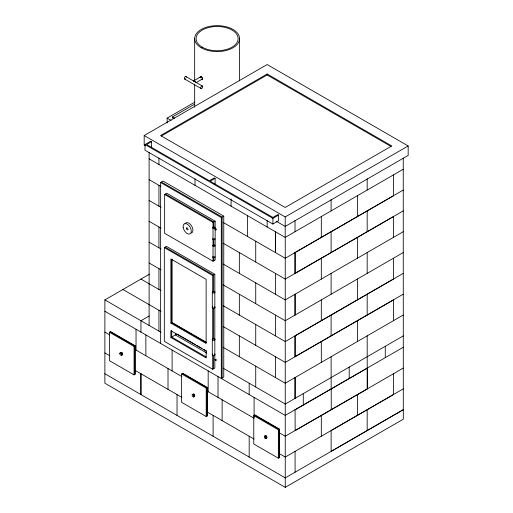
<?xml version="1.0" encoding="UTF-8"?>
<svg xmlns="http://www.w3.org/2000/svg" width="513" height="513" viewBox="0 0 513 513"><rect width="100%" height="100%" fill="white"/><g stroke="black" fill="none" stroke-linecap="round" stroke-linejoin="round"><path stroke-width="0.77" d="M119.805 353.585L120.093 352.95L121.773 352.45L122.754 354.156L122.466 354.791L120.786 355.291L120.093 354.56L119.805 353.585L121.773 352.45M121.485 355.362L122.754 354.156M192.24 394.606L192.24 396.209L193.632 397.011L194.613 396.446L194.613 394.837L193.92 394.106L192.24 394.606L193.92 394.106M193.221 394.035L192.933 394.67L193.632 395.408L193.632 397.011M264.381 436.255L264.381 437.865L265.772 438.666L266.76 438.096L266.76 436.492L266.061 435.755L264.381 436.255L266.061 435.755M265.368 435.691L265.08 436.326L265.772 437.057L265.772 438.666M200.711 76.706L201.846 77.277A1.501 0.975 53 0 1 202.449 78.611A1.501 0.975 53 0 1 201.846 79.412L201.243 79.31L201.776 79.451A1.507 0.872 60 0 0 201.776 77.322L200.711 76.706A1.507 0.872 60 0 0 200.211 77.803M193.799 80.765L201.314 76.431A1.507 0.872 60 0 0 201.327 76.803M196.556 82.388L202.706 78.842M167.135 122.928L167.135 118.125L194.889 102.1M173.811 118.657L172.464 117.887L172.464 116.938L194.639 104.139M145.564 145.807L144.185 145.006L144.185 135.541L267.158 64.542L408.168 145.955L408.168 155.42L285.196 226.419L276.206 221.231M215.101 184.058L215.101 178.377L210.183 181.217L272.897 217.422L277.815 214.588L278.636 215.056L278.636 220.737L272.897 224.053L145.006 150.213L145.006 144.531L150.739 141.222L151.559 141.691L151.559 147.372M267.158 74.007L160.582 135.541L285.196 207.483L391.772 145.955L267.158 74.007L267.158 74.956L161.274 136.086M151.559 141.691L146.641 144.531L209.362 180.743L214.28 177.902L215.101 178.377M160.633 182.525L163.089 181.102L223.758 216.133L223.758 377.061L221.302 378.485L221.302 217.55L160.633 182.525L160.633 343.46M164.647 194.498L166.783 193.266L215.152 221.193L215.152 260.008L213.017 261.239L164.647 233.312L164.647 194.498L213.017 222.424L215.152 221.193M164.32 247.606L166.456 246.375L214.825 274.301L214.825 368.026L212.69 369.251L164.32 341.325L164.32 247.606L212.69 275.532L214.825 274.301M221.302 217.55L223.758 216.133M403.25 158.023L403.301 419.192L285.247 487.35L104.883 383.217L104.883 299.913L149.283 274.282M145.006 144.531L272.897 218.371L278.636 215.056M144.185 135.541L285.196 216.954L408.168 145.955M109.474 332.289L110.622 331.622L135.22 345.826L135.22 374.227L134.073 374.888L109.474 360.69L109.474 332.289L134.073 346.487L135.22 345.826M149.283 315.931L140.953 320.74L140.953 332.097M403.25 169.239L285.196 237.397L285.196 216.954M170.88 323.152L206.136 343.505L206.136 279.322L170.88 258.969L170.88 323.152L172.028 322.491L206.592 342.44M403.25 210.894L295.033 273.371L295.033 252.543L403.25 190.066M120.093 352.95L121.485 353.752L122.466 353.188M170.88 337.541L206.136 357.894L206.136 351.078L170.88 330.725L170.88 337.541L177.03 333.989M393.465 216.601L285.247 279.085L223.129 243.22M403.25 231.722L285.247 299.913L223.129 264.048M181.621 373.939L182.769 373.278L207.361 387.475L207.361 415.876L206.213 416.543L181.621 402.339L181.621 373.939L206.213 388.142L207.361 387.475M403.25 252.55L285.247 320.734L223.129 284.875M403.25 294.199L295.033 356.682L295.033 335.855L403.25 273.371M193.632 395.408L194.613 394.837M194.902 395.805L193.92 396.376L194.613 396.446M393.465 299.913L285.247 362.39L223.129 326.524M403.25 315.027L285.247 383.217L223.129 347.352M253.768 415.594L254.916 414.927L279.508 429.131L279.508 457.532L278.36 458.192L253.768 443.995L253.768 415.594L278.36 429.791L279.508 429.131M403.301 335.887L285.247 404.045L223.129 368.18M403.301 347.243L285.247 415.402L104.883 311.269M295.135 409.752L367.334 368.129L367.334 388.957L295.135 430.58L295.084 409.72M265.772 437.057L266.76 436.492M267.049 437.461L266.061 438.031L266.76 438.096M403.301 368.071L285.247 436.23L279.014 432.632M403.25 388.867L331.103 430.522L331.161 451.376L403.25 409.695M403.301 409.727L285.247 477.885L104.832 373.72M122.466 354.791L121.773 354.72L121.485 353.752M267.158 74.956L391.079 146.5M186.007 76.604L202.404 86.069A1.392 0.802 -60 0 1 201.968 88.223A1.392 0.802 -60 0 1 200.763 87.531A1.392 0.802 -60 0 1 202.404 86.069M184.616 79.015L201.013 88.48M172.464 116.938L174.542 118.137M167.135 118.125L171.073 120.395M149.103 158.825L285.247 237.429L285.247 487.35M161.454 182.051L222.123 217.076L222.123 378.01M149.103 179.653L160.992 186.52M223.129 222.392L285.247 258.257L393.465 195.78L393.413 174.92M165.468 194.029L213.838 221.949L213.838 226.643M149.103 200.48L160.992 207.342M149.103 221.308L160.992 228.17M165.141 247.131L213.511 275.058L213.511 291.884M149.103 242.136L160.992 248.997M149.103 262.964L160.992 269.825M223.129 305.697L285.247 341.562L393.465 279.085L393.413 258.225M140.953 279.085L160.992 290.653M122.921 289.499L160.992 311.474M206.264 342.633L171.701 322.677L171.701 259.289M177.722 334.393L195.703 344.774M197.088 345.57L201.93 348.365M203.315 349.167L206.771 351.161M206.816 353.079L175.388 334.938L175.388 333.354M206.264 357.022L171.701 337.067L171.701 330.25M104.883 299.913L161.076 332.353M110.295 331.815L134.887 346.012L134.887 374.413M182.442 373.464L207.034 387.668L207.034 416.069M254.583 415.12L279.181 429.317L279.181 457.718M104.832 332.065L109.731 334.899M135.406 349.719L181.884 376.555M206.797 390.938L254.095 418.242L254.095 397.415M104.832 352.893L109.686 355.695M135.355 370.514L181.884 397.383M206.861 411.798L254.031 439.032M279.001 453.454L285.247 457.057L393.465 394.58L393.413 373.72M393.413 216.576L393.465 237.429M393.413 299.881L393.465 320.74M385.269 346.301L385.269 357.657M367.231 388.899L367.18 335.855M367.18 178.851L367.18 190.066M367.18 210.894L367.18 231.722M367.18 252.55L367.18 273.371M367.18 294.199L367.18 315.027M367.18 409.695L367.18 430.522M357.394 195.78L357.394 216.601M357.394 237.429L357.394 258.257M357.394 279.085L357.394 299.913M357.394 320.74L357.394 341.562M357.394 394.58L357.394 415.402M349.193 367.122L349.193 378.485M331.212 388.925L331.263 409.784M331.103 199.679L331.103 210.894M331.103 231.722L331.103 252.543M331.103 273.371L331.103 294.199M331.103 315.027L331.103 335.855M331.103 356.682L331.161 388.899M321.318 216.601L321.318 237.429M321.318 258.257L321.318 279.085M321.318 299.913L321.318 320.734M321.318 341.562L321.318 362.39M321.318 415.402L321.318 436.23M303.286 393.631L303.286 404.988M295.084 252.576L295.084 273.403M295.084 294.231L295.084 315.059M295.084 335.88L295.084 356.708M295.084 398.364L295.084 377.536L295.033 398.332M295.084 451.376L295.084 472.204M295.033 220.507L295.033 231.722M295.033 294.199L295.033 315.027M278.36 429.791L278.36 458.192M275.41 231.748L275.41 252.576M275.41 273.403L275.41 294.231M275.41 315.059L275.41 335.88M275.41 356.708L275.41 377.536M275.359 231.722L275.359 252.543M272.897 218.371L272.897 224.053M267.158 220.577L267.158 226.983M255.731 241.219L255.731 262.047M255.731 282.868L255.731 303.696M255.731 324.524L255.731 345.352M255.731 366.179L255.731 387.001M249.177 383.217L249.177 394.574M249.177 436.23L249.177 457.057M247.484 215.627L247.484 236.455M239.584 38.616L239.584 80.868M239.334 252.576L239.334 273.403M239.334 294.231L239.334 315.059M239.334 335.887L239.334 356.708M231.087 198.948L231.087 206.162M222.123 399.781L222.123 420.609M218.019 376.593L218.019 397.415M213.838 239.34L213.838 245.689M213.838 257.59L213.838 260.764M213.511 307.903L213.511 339.144M213.511 355.163L213.511 368.783M213.1 415.402L213.1 436.23M213.017 222.424L213.017 261.239M212.69 275.532L212.69 292.352M212.69 307.576L212.69 339.619M212.69 354.836L212.69 369.251M212.286 292.198L212.286 307.345M212.286 339.529L212.286 354.675M208.182 370.912L208.182 391.74M206.213 388.142L206.213 416.543M195.011 178.928L195.011 185.334M194.664 38.616L194.664 80.868M194.664 84.055L194.664 107.172M177.03 394.58L177.03 415.402M172.111 350.084L172.111 370.912M172.028 259.097L172.028 322.491M168.014 368.546L168.014 389.373M158.94 158.1L158.94 164.506M158.94 185.334L158.94 206.162M158.94 226.99L158.94 247.811M158.94 268.639L158.94 289.467M158.94 310.294L158.94 331.122M149.103 152.419L149.103 325.441M145.878 334.938L145.878 355.765M140.953 373.753L140.953 394.58M140.902 373.72L140.902 394.548M136.035 329.256L136.035 350.084M134.073 346.487L134.073 374.888M265.426 436.332A0.93 0.539 60 0 1 265.497 436.185M266.061 436.133A0.93 0.539 60 0 1 266.234 436.262M266.529 436.627A0.93 0.539 60 0 1 266.529 437.698M193.587 394.394A0.93 0.539 60 0 1 194.485 395.19M194.549 395.799A0.93 0.539 60 0 1 194.247 396.087M121.773 352.829A0.93 0.539 60 0 1 122.1 353.124M122.338 353.534A0.93 0.539 60 0 1 122.338 354.297M185.571 78.758A1.392 0.802 -60 0 1 184.347 78.566A1.392 0.802 -60 0 1 185.225 76.726A1.392 0.802 -60 0 1 186.296 77.239M193.51 81.407A1.392 0.802 60 0 1 194.369 80.772A1.392 0.802 60 0 1 195.447 82.227M200.346 77.085A1.501 0.75 66.1 0 1 200.782 76.661M214.658 354.105A1.392 0.802 0 0 1 214.658 355.246A1.392 0.802 0 0 1 212.69 355.246A1.392 0.802 0 0 1 212.69 354.105M214.658 306.774A1.392 0.802 0 0 1 214.658 307.909A1.392 0.802 0 0 1 212.69 307.909A1.392 0.802 0 0 1 212.69 306.774M216.255 360.023A0.693 0.404 60 0 1 215.909 359.421M216.255 229.388A0.693 0.404 60 0 1 215.909 228.49M184.981 224.021A5.797 3.347 60 0 1 191.189 225.354A5.797 3.347 60 0 1 191.464 233.017M214.658 238.519A1.161 0.667 0 0 1 214.588 239.507A1.161 0.667 0 0 1 212.889 239.379A1.161 0.667 0 0 1 213.261 238.41M214.658 256.506A1.161 0.667 0 0 1 214.588 257.494A1.161 0.667 0 0 1 212.889 257.366A1.161 0.667 0 0 1 213.261 256.397M202.276 47.19A20.995 12.12 0 0 0 237.404 41.752A20.995 12.12 0 0 0 211.689 26.907A20.995 12.12 0 0 0 202.276 47.19M201.243 47.786A22.457 12.966 0 0 0 238.814 41.97A22.457 12.966 0 0 0 211.311 26.092A22.457 12.966 0 0 0 201.243 47.786M212.69 340.1A1.392 0.802 0 0 0 215.018 339.734A1.392 0.802 0 0 0 213.318 338.753A1.392 0.802 0 0 0 212.69 340.1M212.978 292.891A1.392 0.802 0 0 0 215.069 292.198A1.392 0.802 0 0 0 212.978 291.499A1.392 0.802 0 0 0 212.978 292.891M215.069 359.741A0.693 0.404 60 0 0 215.806 360.658A0.693 0.404 60 0 0 215.806 359.677A0.693 0.404 60 0 0 215.069 359.741M215.069 229.099A0.693 0.404 60 0 0 215.806 230.016A0.693 0.404 60 0 0 215.806 229.035A0.693 0.404 60 0 0 215.069 229.099M186.386 228.516A1.161 0.667 60 0 0 187.72 229.843A1.161 0.667 60 0 0 187.476 228.093A1.161 0.667 60 0 0 186.386 228.516M183.16 227.297A5.797 3.347 60 0 0 189.823 233.966A5.797 3.347 60 0 0 188.604 225.181A5.797 3.347 60 0 0 183.16 227.297M213.017 228.105A1.161 0.667 0 0 0 214.96 227.804A1.161 0.667 0 0 0 213.536 226.983A1.161 0.667 0 0 0 213.017 228.105M213.261 246.202A1.161 0.667 0 0 0 214.998 245.618A1.161 0.667 0 0 0 213.261 245.041A1.161 0.667 0 0 0 213.261 246.202"/></g></svg>
